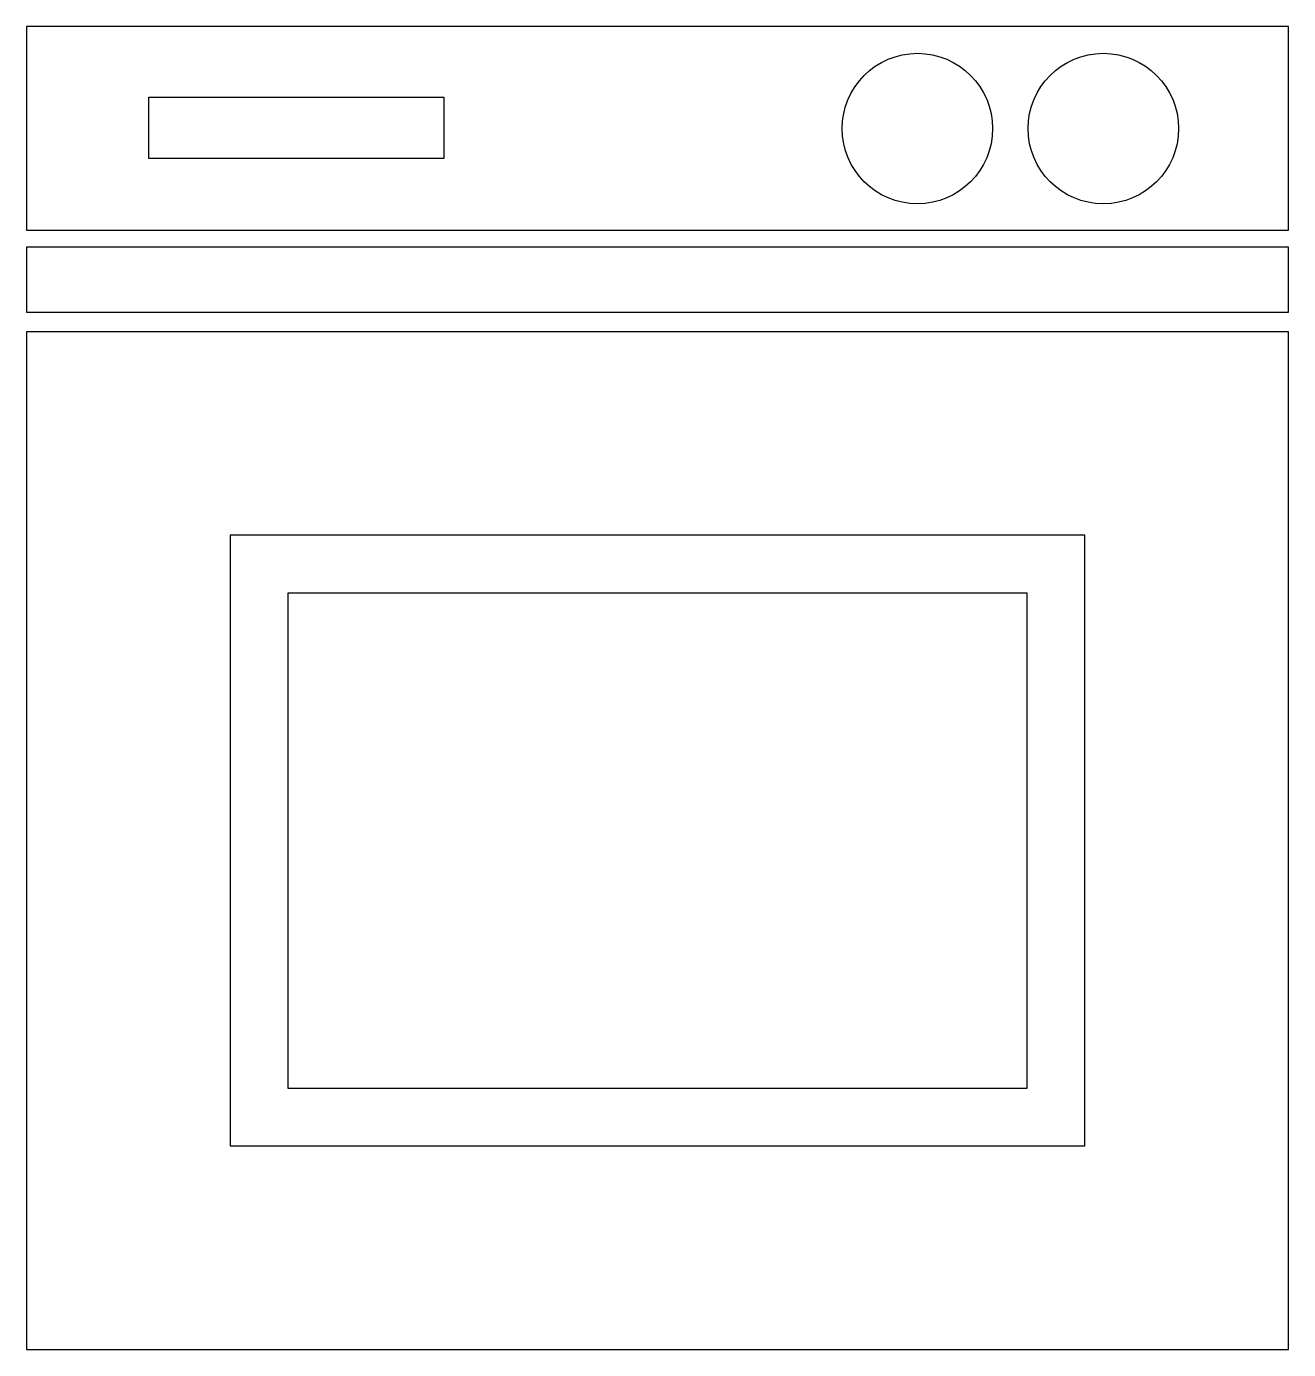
# Model space of a CAD drawing. Extents: x 12.031 to 12.651, y 25.846 to 26.496.
import ezdxf

# ---------------------------------------------------------------- set-up
doc = ezdxf.new("R2010")
doc.units = 0
doc.header["$MEASUREMENT"] = 0
doc.layers.add('A-PEÇAS', color=2, linetype='CONTINUOUS')
doc.layers.add('ESC50', color=1, linetype='CONTINUOUS')

msp = doc.modelspace()

# ---------------------------------------------------------------- linework, layer by layer
at = {"layer": 'A-PEÇAS'}
for p, q in [((12.65051, 26.49619), (12.03051, 26.49619)), ((12.03051, 26.49619), (12.03051, 26.39619)), ((12.03051, 26.39619), (12.65051, 26.39619)), ((12.65051, 26.38779), (12.03051, 26.38779)), ((12.03051, 26.38779), (12.03051, 26.35585)), ((12.65051, 26.35585), (12.65051, 26.38779)), ((12.03051, 26.35585), (12.65051, 26.35585)), ((12.65051, 26.34619), (12.03051, 26.34619)), ((12.03051, 26.34619), (12.03051, 25.84619)), ((12.65051, 25.84619), (12.65051, 26.34619)), ((12.03051, 25.84619), (12.65051, 25.84619))]:
    msp.add_line(p, q, dxfattribs=at)
at = {"layer": 'ESC50'}
for p, q in [((12.65051, 26.39619), (12.65051, 26.49619)), ((12.09056, 26.46137), (12.23547, 26.46137)), ((12.09056, 26.43137), (12.09056, 26.46137)), ((12.23547, 26.46137), (12.23547, 26.43137)), ((12.23547, 26.43137), (12.09056, 26.43137)), ((12.55051, 26.24619), (12.13051, 26.24619)), ((12.13051, 26.24619), (12.13051, 25.94619)), ((12.55051, 25.94619), (12.55051, 26.24619)), ((12.52211, 26.21778), (12.15891, 26.21778)), ((12.15891, 26.21778), (12.15891, 25.97459)), ((12.52211, 25.97459), (12.52211, 26.21778)), ((12.15891, 25.97459), (12.52211, 25.97459)), ((12.13051, 25.94619), (12.55051, 25.94619))]:
    msp.add_line(p, q, dxfattribs=at)
for centre in [(12.46819, 26.44602), (12.55954, 26.44602)]:
    msp.add_circle(centre, 0.03697, dxfattribs=at)

doc.saveas('drawing.dxf')
